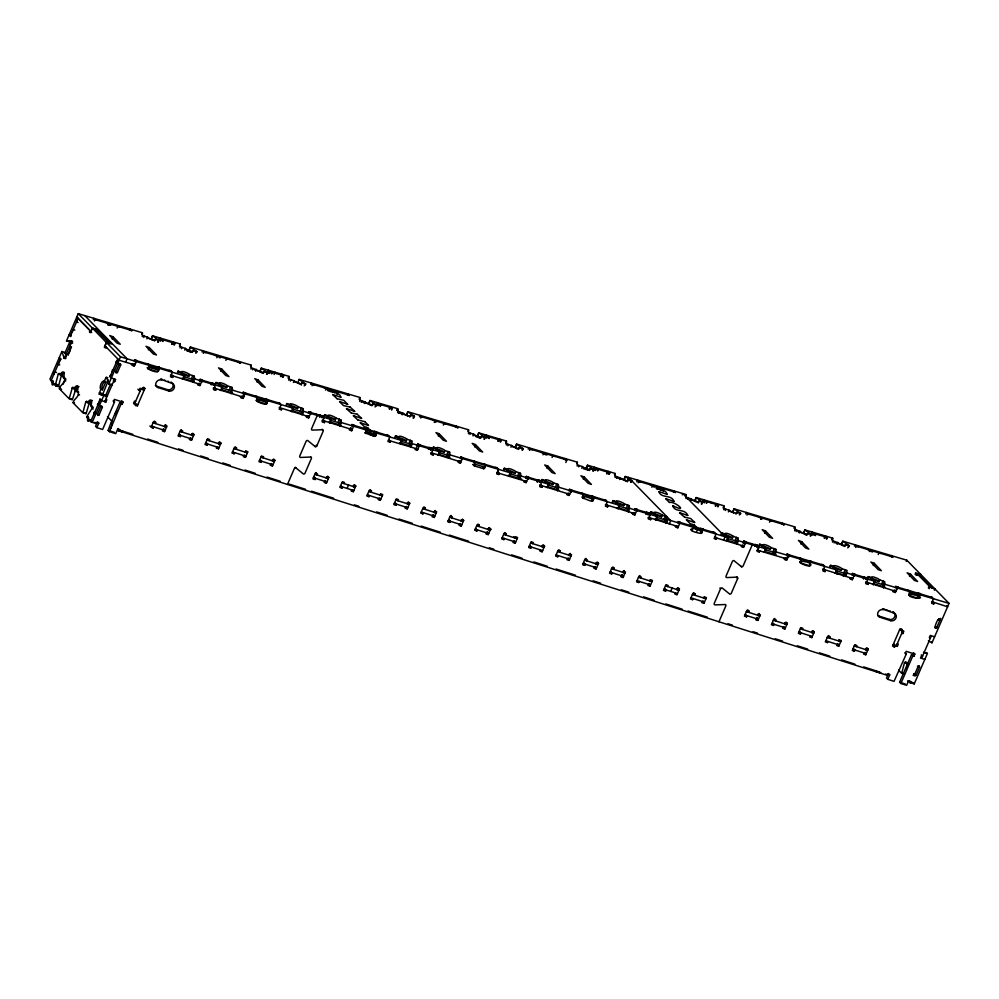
<?xml version="1.0" encoding="UTF-8"?>
<svg xmlns="http://www.w3.org/2000/svg" width="999" height="999" viewBox="0 0 999 999"><rect width="100%" height="100%" fill="white"/><g stroke="black" fill="none" stroke-linecap="round" stroke-linejoin="round"><path stroke-width="1.5" d="M918.331 665.858L919.467 666.158M113.237 400.699L114.51 401.985L102.61 429.483L96.841 427.647L98.801 423.126L96.641 422.44L96.154 423.576L92.195 422.315L89.935 420.042L89.311 420.454A2.51 1.099 -72.3 0 1 87.862 421.141A2.51 1.099 -72.3 0 1 87.725 418.831L86.751 416.758L88.374 417.27M57.73 384.827L58.629 385.739L53.771 384.14A2.51 1.099 -72.3 0 1 52.323 384.827A2.51 1.099 -72.3 0 1 52.173 382.517L49.95 379.145L61.938 351.436L65.285 352.635L66.421 356.381M87.725 418.831L88.936 419.218M413.623 418.156L414.41 416.246L410.489 415.384A4.396 0.924 22.5 0 1 408.166 415.759A4.396 0.924 22.5 0 1 402.884 413.111L398.201 411.476L397.777 408.828L397.065 410.527M810.876 535.889L811.488 534.403L807.567 533.541A4.396 0.924 22.5 0 1 805.231 533.916A4.396 0.924 22.5 0 1 799.949 531.268L795.279 529.632L794.842 526.985L794.317 528.259M97.452 414.435L97.927 415.459L99.063 414.947L102.385 407.255L101.91 406.231L100.774 406.743L97.465 414.398L99.101 414.872M60.377 373.738L58.304 373.951L55.507 384.365L58.754 385.389L61.488 375.087L62.4 374.388L61.601 374.126M78.971 386.738L77.348 386.226A4.396 1.911 -72.3 0 1 77.11 391.695L78.734 392.207L72.452 387.4L69.231 398.389L72.465 399.413L76.036 388.349L74.738 391.783M88.124 416.845L86.913 416.458L92.183 408.129L90.834 405.719A4.396 1.911 -72.3 0 0 91.071 400.249A4.396 1.911 -72.3 0 0 87.875 402.697L86.526 401.336L85.752 401.998L82.954 412.412L86.189 413.436L89.41 402.46M115.122 414.66L116.009 411.513L117.02 411.076M906.617 662.337L904.545 662.549L901.747 672.964L904.382 673.801M906.355 668.831L906.53 668.194M906.88 666.907L907.567 664.323M938.298 619.767C941.632 621.977 939.397 617.607 938.298 619.767C938.248 617.732 932.167 631.243 936.65 627.822L940.758 618.356M938.673 618.905L939.909 620.279M905.032 652.647L906.305 653.945L894.055 681.343L887.761 679.332L889.722 674.812L887.562 674.125L887.075 675.262L119.343 430.956L119.83 429.82L117.67 429.133L115.722 433.666L109.428 431.655L108.154 430.357L110.752 423.476L119.718 402.747L122.065 404.395L123.039 402.135L121.778 400.836L120.792 403.097M109.428 431.655L120.979 404.046L119.718 402.747M115.809 372.015L116.221 373.064L117.395 372.577L120.729 364.872L120.367 363.898L119.143 364.323L115.822 371.978L117.432 372.49L116.958 372.003M107.817 377.672L106.031 377.435L104.233 381.368A4.396 1.911 -72.3 0 0 101.036 383.816A4.396 1.911 -72.3 0 0 100.799 389.285L99.151 393.993L102.098 395.129M938.648 618.993L940.259 619.505M62.05 351.598L64.148 358.316L66.446 354.17A4.396 1.911 -72.3 0 0 69.63 351.723A4.396 1.911 -72.3 0 0 69.868 346.253L71.466 341.408L66.621 341.021M60.677 388.798L59.465 388.411C59.715 385.314 67.982 380.806 63.399 377.672A4.396 1.911 -72.3 0 0 63.624 372.202A4.396 1.911 -72.3 0 0 60.44 374.65L59.166 373.351M74.401 402.822L73.189 402.435C73.451 399.338 81.706 394.842 77.11 391.695M92.033 408.579L93.257 408.966M108.529 379.932L102.41 395.104M141.858 334.016L142.382 332.742L78.247 313.661L66.483 340.934L72.552 342.207M93.294 319.692L93.869 318.306L95.617 320.055L97.365 320.267M94.568 320.991L95.142 319.605L131.381 330.382M108.079 325.362L109.203 324.088L106.606 323.014M78.247 313.661L92.333 328.047L97.59 329.608L111.663 344.006L106.406 342.432L104.995 345.841L119.081 360.239L134.753 364.897L136.651 360.414L134.478 359.765L136.164 361.488L134.228 366.021L132.055 365.372L132.53 364.235M112.163 339.048L113.099 336.775L109.753 335.527L116.983 343.107L120.242 344.23L113.099 336.775M117.133 328.059L117.845 326.361L120.017 327.01M106.406 342.432L120.492 356.83L108.729 384.103M125.637 362.187L127.048 358.778L84.765 315.597M141.933 334.128L142.457 332.854L142.27 336.688M143.781 337.45L144.306 336.176L147.565 337.138A4.396 0.924 22.5 0 0 152.847 339.785A4.396 0.924 22.5 0 0 155.17 339.41L159.178 340.409L152.635 335.889L151.224 339.285L152.435 340.11M134.228 366.021L133.204 364.148M134.39 361.288L134.853 360.177L171.091 370.966M146.865 338.848L147.565 337.138M151.061 339.148L152.472 335.751L180.232 344.006L179.708 345.279M148.401 349.837L149.338 347.565L145.991 346.316L153.222 353.883L156.481 355.007L149.338 347.565M154.47 341.109L155.17 339.41M157.73 342.083L158.441 340.372M158.978 339.273L159.603 337.862M158.304 342.182L159.141 340.309M147.34 367.957L148.351 368.943C160.24 375.924 163.287 367.869 148.851 367.195C146.703 367.12 148.614 371.141 149.051 367.245L148.526 366.733M160.24 340.572L160.827 339.148L174.413 343.194L173.826 344.618M160.664 341.084L161.289 339.598L159.565 337.849M162.512 341.084L163.037 339.81L162.937 341.521M148.302 368.931L157.355 371.628L158.117 369.942L157.343 369.193M159.303 367.157L158.317 370.991L159.303 367.157L157.555 366.933M171.578 344.268L172.278 342.557L174.875 343.631L174.263 345.13M172.178 344.268L173.189 341.908L174.875 343.631M179.433 346.241L180.307 344.118L180.12 347.952M181.631 348.713L182.155 347.44L185.414 348.401A4.396 0.924 22.5 0 0 190.697 351.049A4.396 0.924 22.5 0 0 193.032 350.674L197.028 351.673L190.497 347.153L189.086 350.549L189.885 351.099M172.352 372.265L170.467 376.798L172.652 377.447L173.114 376.311L171.853 375.025L171.378 376.161L172.652 377.447M184.715 350.112L185.414 348.401M177.472 372.664L178.022 371.178L181.918 372.252A4.396 0.924 22.5 0 1 184.253 371.878A4.396 0.924 22.5 0 1 189.535 374.513L194.305 376.248L194.643 378.808L193.307 382.33L192.894 379.645L194.305 376.248M178.134 372.565L178.659 371.278M188.911 350.412L190.322 347.015L251.111 365.097L250.587 366.371M189.535 374.513L188.823 376.223L181.219 373.951L181.918 372.252M192.32 352.372L193.032 350.674M183.217 379.32L184.628 375.911L120.492 356.83M195.667 353.134L196.291 351.636M196.428 352.809L196.99 351.573M202.035 352.048L202.61 350.661L203.871 351.96L240.11 362.737M183.429 376.536L191.383 378.896L192.795 375.487M203.297 353.346L203.871 351.96M198.227 383.791L197.752 384.927L199.925 385.564L202.322 379.957L200.15 379.308L199.45 381.019M199.925 385.564L198.664 384.278L199.126 383.141L200.424 384.44L170.467 375.149M199.95 381.156L200.537 379.732L214.123 383.778L213.536 385.189M202.048 382.093L202.322 379.957M216.808 357.717L217.932 356.443L215.334 355.369M210.951 384.19L211.563 382.704L215.434 385.077L213.511 389.61L215.684 390.259L216.159 389.123L214.897 387.824M211.288 384.84L211.563 382.704M213.037 385.052L213.736 383.354M215.322 383.928L215.871 382.442L219.78 383.516A4.396 0.924 22.5 0 1 222.103 383.141A4.396 0.924 22.5 0 1 227.385 385.776L232.155 387.512L232.492 390.072L231.156 393.594M220.891 371.403L221.828 369.131L218.519 367.869L225.712 375.462L228.971 376.586L221.828 369.131M215.984 383.828L216.508 382.542M225.861 360.414L226.573 358.716L228.746 359.365M215.684 390.259L214.423 388.961L214.773 388.112M219.78 383.516L219.068 385.214L226.686 387.487L227.385 385.776M221.066 390.584L222.477 387.175L194.718 378.921M221.291 387.799L229.233 390.159L230.644 386.75M231.081 393.481L230.744 390.909L232.155 387.512M250.662 366.483L251.186 365.209L250.999 369.043M241.258 396.591L240.796 397.727L242.969 398.376L244.855 393.831L243.207 392.12L245.804 393.194M252.51 369.805L253.034 368.531L256.293 369.493A4.396 0.924 22.5 0 0 261.576 372.14A4.396 0.924 22.5 0 0 263.911 371.765L267.907 372.764L261.376 368.244L259.965 371.64L260.764 372.19M242.969 398.376L241.696 397.09L242.058 396.203M243.007 393.931L243.581 392.532L279.82 403.321M213.386 387.837L243.494 397.252L244.892 393.843L243.581 392.532M255.594 371.203L256.293 369.493M259.79 371.516L261.201 368.107L288.961 376.361L288.261 378.072M257.13 382.192L258.067 379.92L254.757 378.658L261.95 386.238L265.21 387.362L258.067 379.92M263.199 373.464L263.911 371.765M256.518 398.301L257.218 396.603L255.045 395.954M266.546 374.225L267.17 372.727M267.707 371.628L268.331 370.217L272.19 372.59L271.666 373.876M267.22 374.113L267.869 372.664M256.231 400.437L257.08 401.298C269.568 408.316 271.516 400.025 257.492 399.55C255.394 399.762 257.417 403.334 257.779 399.6L257.255 399.088M268.968 372.927L269.555 371.503L283.154 375.549L282.442 377.26M269.405 373.439L270.017 371.953M271.241 373.439L272.19 372.59M265.572 400.999L265.859 398.863L268.456 399.937L266.758 403.047M257.03 401.286L266.084 403.983L266.321 401.798M280.482 376.186L281.006 374.912L283.604 375.986L283.079 377.272M280.906 376.623L281.918 374.263L283.604 375.986M288.336 378.171L289.036 376.473L288.848 380.307M290.359 381.069L290.884 379.795L294.143 380.756A4.396 0.924 22.5 0 0 299.438 383.404A4.396 0.924 22.5 0 0 301.76 383.029L305.769 384.028L299.225 379.508M277.697 402.684L279.445 402.909L281.131 404.632L279.208 409.153L281.381 409.802L281.855 408.666M293.444 382.467L294.143 380.756M286.201 405.02L286.75 403.534L290.659 404.607A4.396 0.924 22.5 0 1 292.982 404.233A4.396 0.924 22.5 0 1 298.264 406.868L303.034 408.603L303.371 411.163L301.96 414.573L301.623 412L303.034 408.603M286.863 404.92L287.387 403.633M298.264 406.868L297.565 408.579L289.947 406.306L290.659 404.607M301.76 383.029L301.049 384.727A4.396 0.924 22.5 0 1 301.323 385.114M291.945 411.675L293.356 408.266L232.567 390.184M304.22 385.914L305.02 383.991M305.157 385.164L305.682 383.891M310.764 384.403L311.338 383.017M292.17 408.891L300.112 411.251L301.523 407.842M312.025 385.701L312.6 384.315L348.838 395.092M302.035 414.685L303.446 411.276L331.206 419.53L329.795 422.939M306.955 416.146L306.481 417.282L308.654 417.919L311.051 412.312L308.878 411.663L308.266 413.149M308.654 417.919L307.63 416.059M308.803 413.224L309.265 412.088L322.864 416.133L324.126 417.42M310.951 414.023L311.051 412.312M325.474 390.06L326.611 388.786L324.013 387.712M319.505 416.983L320.292 415.06L324.163 417.432L322.24 421.965L324.425 422.614L324.887 421.478L323.626 420.179L323.152 421.316L324.425 422.614M330.007 391.408L330.719 389.71C332.979 394.155 339.335 391.596 340.909 397.165M320.105 416.983L320.292 415.06M321.94 416.983L322.477 415.709M322.153 417.832L322.864 416.133M323.876 416.708L324.6 414.797L328.509 415.871A4.396 0.924 22.5 0 1 330.831 415.497A4.396 0.924 22.5 0 1 336.114 418.131L340.884 419.867L341.221 422.427L339.885 425.949M324.712 416.183L325.249 414.897M334.677 392.445L335.252 391.059L337.849 392.132L336.913 394.405M336.114 418.131L335.414 419.842L327.797 417.57L328.509 415.871M330.02 420.154L337.962 422.515L339.373 419.105M339.81 425.836L339.473 423.264L340.884 419.867M359.128 399.488L359.84 397.452L299.051 379.37L297.814 382.904L299.425 384.003M359.727 401.411L359.915 397.565M353.584 426.186L351.885 424.463L354.058 425.112L351.698 430.731L349.525 430.082L350 428.946M361.238 402.16L361.763 400.886L365.022 401.848A4.396 0.924 22.5 0 0 370.317 404.495A4.396 0.924 22.5 0 0 372.639 404.12L376.648 405.119L370.105 400.599L368.693 404.008M351.698 430.731L350.424 429.445L351.036 427.984M351.86 425.999L352.31 424.9L388.549 435.676L389.822 436.975L402.085 440.621L400.674 444.031M364.323 403.559L365.022 401.848M368.531 403.871L369.942 400.462L397.702 408.716L397.078 410.214M371.928 405.819L372.639 404.12M364.573 429.483L365.522 427.222L367.182 427.572L368.431 428.246L367.482 430.507M375.1 407.005L375.899 405.082M376.436 404.071L377.06 402.572M376.036 406.256L376.561 404.982M365.597 431.044L366.471 431.93L365.484 433.491L366.221 431.905L370.991 433.279L370.279 434.99M377.709 405.282L378.296 403.858L391.883 407.904L391.296 409.328M378.134 405.794L378.746 404.308L377.023 402.572M379.97 405.794L380.507 404.52L380.394 406.231M369.717 431.993L370.429 430.282L366.558 427.397M374.388 433.017L374.538 431.206L377.135 432.28L375.724 435.689M375.05 434.153L374.812 436.338L365.122 432.992M389.123 408.766L389.747 407.267L392.332 408.354L391.633 410.052M389.548 409.19L390.646 406.618M397.577 412.674L398.114 411.388M399.088 413.424L399.612 412.15M386.376 435.027L388.124 435.252L389.822 436.975L387.937 441.521L390.109 442.157L390.584 441.021M389.31 439.735L388.848 440.871L390.109 442.157M402.172 414.822L402.884 413.111M394.93 437.375L395.479 435.889L399.388 436.963A4.396 0.924 22.5 0 1 401.71 436.588A4.396 0.924 22.5 0 1 406.993 439.223L411.763 440.959L412.1 443.519L410.689 446.928L410.352 444.368L411.763 440.959M395.592 437.275L396.128 435.989M406.381 415.134L407.792 411.725L468.568 429.807L468.456 433.766M406.993 439.223L406.293 440.934L398.676 438.673L399.388 436.963M409.79 417.082L410.489 415.384M413.049 418.057L413.848 416.383M419.493 416.758L420.067 415.372L421.803 417.12L423.564 417.332M400.899 441.246L408.853 443.606L410.252 440.197M420.766 418.057L421.341 416.67L457.579 427.46M410.764 447.04L412.175 443.631L439.935 451.885L438.524 455.294M415.684 448.501L415.209 449.637L417.382 450.274L419.792 444.667L417.619 444.018L416.733 446.153M417.382 450.274L416.121 448.988L416.471 448.139M417.295 446.141L418.007 444.443L431.593 448.489L430.881 450.187M419.855 445.954L419.792 444.667M434.265 422.427L435.402 421.166L432.804 420.079M428.321 449.125L429.033 447.415L431.206 448.064L432.892 449.787L430.981 454.32L433.154 454.97L433.628 453.833M428.921 449.125L429.033 447.415M430.407 449.975L431.206 448.064M432.779 448.638L433.329 447.152L437.237 448.226A4.396 0.924 22.5 0 1 439.56 447.852A4.396 0.924 22.5 0 1 444.842 450.487L449.625 452.222L449.962 454.782L448.626 458.304M438.349 436.113L439.235 433.791L446.441 441.271L443.181 440.172L435.951 432.592L439.185 433.741M433.454 448.539L433.978 447.252M443.331 425.124L444.031 423.426L446.203 424.076M433.154 454.97L432.155 453.034M444.842 450.487L444.143 452.197L436.538 449.937L437.237 448.226M438.748 452.51L446.703 454.87L448.114 451.461M509.403 476.386L510.814 472.977L450.037 454.895L448.551 458.191L448.214 455.631L449.625 452.222M468.032 431.406L468.568 429.807M458.728 461.301L458.254 462.437L460.427 463.086L462.312 458.541L460.676 456.83L463.274 457.917M469.967 434.515L470.492 433.241L473.763 434.203A4.396 0.924 22.5 0 0 479.045 436.85A4.396 0.924 22.5 0 0 481.368 436.476L485.352 437.412L484.59 439.036M460.427 463.086L459.165 461.8L459.528 460.914M460.464 458.641L461.051 457.255L497.29 468.032M473.051 435.914L473.763 434.203M477.26 436.226L478.671 432.817L506.431 441.071L505.706 443.106M474.587 446.903L475.474 444.58L482.679 452.048L479.42 450.949L472.19 443.381L475.424 444.53M480.669 438.174L481.368 436.476M473.976 463.012L474.687 461.313L472.515 460.664M483.928 439.148L484.627 437.45M485.164 436.338L485.751 434.927L489.66 437.312L489.123 438.586M485.264 436.213L485.789 434.927M486.438 437.637L487.025 436.213L500.611 440.259L500.024 441.683M486.863 438.149L487.475 436.663M488.698 438.149L489.66 437.312M482.967 468.056C485.064 470.879 485.127 463.998 483.603 468.706L474.275 465.896L474.725 463.811M484.503 468.056L485.914 464.647L483.741 463.998M497.852 441.121L498.476 439.622L501.073 440.709L500.536 441.983M498.364 441.333L499.375 438.973L501.073 440.709M506.306 445.03L506.505 441.183M507.817 445.779L508.354 444.505L511.613 445.467A4.396 0.924 22.5 0 0 516.895 448.114A4.396 0.924 22.5 0 0 519.218 447.739L523.226 448.738L516.683 444.218L515.272 447.627L517.295 448.988M495.154 467.407L496.915 467.619L498.601 469.343L496.665 473.876L498.838 474.513L499.313 473.376L498.051 472.09L497.577 473.226L498.838 474.513M526.098 480.969L526.623 481.506L497.19 472.752L498.601 469.343M510.901 447.177L511.613 445.467M503.658 469.73L504.208 468.244L508.116 469.318A4.396 0.924 22.5 0 1 510.439 468.943A4.396 0.924 22.5 0 1 515.721 471.578L520.504 473.314L520.841 475.874L519.505 479.395M504.333 469.63L504.857 468.344M515.109 447.49L516.52 444.08L577.285 462.162L576.835 463.548M515.721 471.578L515.022 473.289L507.417 471.029L508.116 469.318M518.518 449.438L519.218 447.739M521.953 449.987L522.477 448.713M522.527 450.087L523.151 448.601M528.221 449.113L528.796 447.727L530.531 449.475L532.292 449.687M509.627 473.601L517.582 475.961L518.993 472.552M529.495 450.412L530.069 449.026L528.796 447.727M547.265 487.649L548.676 484.24L520.916 475.986L519.43 479.283L519.093 476.723L520.504 473.314M524.413 480.856L523.951 481.993L526.123 482.629L528.034 478.096L526.348 476.373L525.636 478.084M526.123 482.629L524.975 481.056M526.261 477.934L526.735 476.798L540.322 480.844L539.847 481.98M527.722 478.933L528.521 477.023L526.348 476.373M528.321 478.946L528.521 477.023M542.994 454.782L544.13 453.521L541.533 452.435M536.962 481.693L537.762 479.77L539.935 480.419L541.62 482.142L539.71 486.675L541.883 487.325L542.357 486.188L541.083 484.89M537.387 482.117L537.762 479.77M539.223 482.117L539.935 480.419M541.508 480.994L542.057 479.508L545.966 480.581A4.396 0.924 22.5 0 1 548.301 480.207A4.396 0.924 22.5 0 1 553.583 482.842L558.354 484.577L558.691 487.137L557.28 490.546L556.942 487.987L558.354 484.577M547.077 468.469L548.026 466.196L544.68 464.947L551.91 472.527L555.169 473.651L548.026 466.196M542.095 481.106L542.707 479.607M552.06 457.48L552.759 455.781L554.932 456.431M541.883 487.325L540.621 486.026L541.033 485.039M553.583 482.842L552.872 484.552L545.267 482.292L545.966 480.581M548.364 485.127L555.432 487.225L556.843 483.816M565.834 462.525L566.77 460.252L565.034 458.516M557.355 490.659L558.766 487.25L619.53 505.332L618.119 508.741M577.172 466.108L577.36 462.275M567.457 493.656L566.982 494.792L569.155 495.442L571.041 490.896L569.78 489.61L569.205 490.996M578.683 466.87L579.208 465.584L582.479 466.558A4.396 0.924 22.5 0 0 587.762 469.205A4.396 0.924 22.5 0 0 590.084 468.818L594.093 469.817L587.549 465.297L586.538 468.981M569.155 495.442L567.894 494.155L568.381 492.982M571.053 492.544L572.002 490.272L569.405 489.185L571.091 490.909M581.768 468.269L582.479 466.558M585.976 468.568L587.387 465.159L615.147 473.426L614.435 475.124M583.316 479.258L584.265 476.985L580.894 475.761L588.149 483.304L591.408 484.428L584.265 476.985M589.373 470.529L590.084 468.818M582.704 495.367L583.416 493.668L581.243 493.019M592.819 471.066L593.344 469.792M593.893 468.768L594.492 467.282L598.364 469.655L597.839 470.941M593.481 470.966L594.005 469.68M583.229 498.351C580.931 493.868 592.694 499.388 593.194 499.45C594.33 504.158 584.165 497.714 583.266 498.364L583.978 496.665L583.291 496.003M595.167 469.992L595.754 468.568L609.34 472.614L608.753 474.038M595.579 470.504L596.191 469.006M597.414 470.504L598.364 469.655M591.77 498.064L592.045 495.929L594.642 497.002L593.231 500.412M606.655 473.251L607.192 471.978L609.79 473.051L609.253 474.338M606.905 474.113L608.079 471.316L609.79 473.051M615.022 477.372L615.222 473.538M616.533 478.134L617.07 476.848L620.329 477.822A4.396 0.924 22.5 0 0 625.611 480.469A4.396 0.924 22.5 0 0 627.934 480.082L631.942 481.081L625.399 476.56L623.988 479.97L625.611 481.068M606.78 504.445L606.306 505.581L607.579 506.868L608.041 505.744M619.617 479.532L620.329 477.822M612.375 502.085L612.924 500.599L616.833 501.673A4.396 0.924 22.5 0 1 619.155 501.286A4.396 0.924 22.5 0 1 624.437 503.933L629.208 505.656L629.545 508.229L628.221 511.738M613.036 501.973L613.573 500.699M623.826 479.832L625.237 476.423L686.038 494.517L685.414 496.016M624.437 503.933L623.738 505.644L616.133 503.371L616.833 501.673M627.734 479.083L628.446 477.385L670.691 520.554L669.28 523.963M627.235 481.793L627.934 480.082M630.669 482.33L631.193 481.056M631.331 482.23L631.892 480.981M636.838 481.755L637.537 480.082L639.198 481.805L640.958 482.017M618.344 505.944L626.298 508.316L627.709 504.907M638.224 482.767L638.798 481.381L675.037 492.17M628.146 511.625L627.809 509.065L629.208 505.656M633.154 513.211L632.679 514.348L634.852 514.985L637.237 509.378L635.064 508.728L634.527 510.002M634.852 514.985L633.816 513.124M634.877 510.576L635.464 509.153L649.05 513.199L648.351 514.897M637.125 511.088L637.237 509.378M651.66 487.125L652.797 485.851L650.199 484.777M645.679 514.035L646.478 512.125L648.651 512.774L650.337 514.497L648.438 519.03L650.611 519.68L651.086 518.543M656.193 488.474L656.905 486.763C659.153 491.233 665.521 488.623 667.095 494.23M646.278 514.048L646.478 512.125M647.851 514.685L648.651 512.774M650.049 513.773L650.774 511.863L654.682 512.937A4.396 0.924 22.5 0 1 657.005 512.549A4.396 0.924 22.5 0 1 662.3 515.197L667.07 516.92L667.407 519.492L665.996 522.889L665.659 520.329L667.07 516.92M650.898 513.236L651.423 511.963M650.611 519.68L649.525 517.957M663.086 491.471L663.598 488.761M662.3 515.197L661.588 516.908L653.983 514.635L654.682 512.937M655.981 520.004L657.217 516.458L650.761 512.075M656.193 517.207L664.148 519.58L665.559 516.171M666.071 523.001L667.482 519.592L728.283 537.687L726.872 541.096M682.292 494.842L682.829 493.568L725.074 536.738L723.638 540.134M685.589 495.904L686.113 494.63L685.926 498.476M676.186 526.011L675.724 527.147L677.896 527.797L680.244 522.165L678.071 521.528L679.782 523.251M687.424 499.225L687.961 497.952L691.221 498.913A4.396 0.924 22.5 0 0 696.503 501.56A4.396 0.924 22.5 0 0 698.825 501.186L702.834 502.185L696.291 497.664L694.879 501.073L696.091 501.885M677.896 527.797L676.872 525.924M678.046 523.064L678.508 521.965L714.747 532.742M690.521 500.624L691.221 498.913M694.717 500.936L696.128 497.527L723.888 505.781L723.076 508.029M698.825 501.186L698.126 502.884A4.396 0.924 22.5 0 1 698.239 503.021M701.298 504.07L702.097 502.16M702.634 501.048L703.246 499.637L707.117 502.022L706.593 503.296M701.96 503.958L702.759 502.047M703.895 502.347L704.482 500.924L718.081 504.97L717.494 506.393M704.32 502.859L704.944 501.373M706.168 502.859L707.117 502.022M695.903 529.045L696.603 527.347L694.58 525.274M696.465 532.055L697.165 530.344M700.611 529.97L700.711 528.259L703.308 529.345L701.485 532.317M702.884 528.908L700.998 533.404C700.536 533.566 687.674 531.031 692.657 529.008C692.744 526.735 707.304 533.466 700.536 532.917M715.234 506.043L715.933 504.333L718.531 505.419L717.919 506.905M715.833 506.043L716.845 503.683L718.531 505.419M723.776 509.74L723.963 505.894M725.286 510.489L725.811 509.215L729.07 510.177A4.396 0.924 22.5 0 0 734.352 512.824A4.396 0.924 22.5 0 0 736.688 512.45L740.684 513.449L734.153 508.928L732.742 512.337L733.541 512.874M716.308 539.223L716.77 538.099L715.509 536.8L715.034 537.937L716.308 539.223L714.135 538.586L716.008 534.04L714.31 532.305L712.549 532.092M728.371 511.888L729.07 510.177M721.128 534.44L721.678 532.954L725.574 534.028A4.396 0.924 22.5 0 1 727.909 533.653A4.396 0.924 22.5 0 1 733.191 536.301L737.961 538.024L738.298 540.584L736.962 544.105M721.79 534.34L722.314 533.054M732.567 512.2L733.978 508.791L794.767 526.873L794.242 528.159M733.191 536.301L732.479 537.999L724.874 535.739L725.574 534.028M735.976 514.148L736.688 512.45M739.322 514.91L739.947 513.424M740.084 514.585L740.609 513.311M745.691 513.823L746.265 512.437L748.001 514.185L749.75 514.398M727.085 538.311L735.039 540.671L736.45 537.262M746.952 515.122L747.527 513.736L783.765 524.525M736.887 543.993L736.55 541.433L737.961 538.024M741.882 545.566L741.408 546.703L743.581 547.352L745.978 541.733L743.805 541.083L743.019 543.006M743.581 547.352L742.319 546.053L742.781 544.917L744.08 546.216L714.585 537.437M743.606 542.932L744.193 541.508L757.791 545.554L757.205 546.977M745.791 543.656L745.978 541.733M760.589 519.18L761.588 518.231L758.99 517.145M754.607 545.978L755.219 544.48L759.09 546.853L757.679 550.262L787.137 559.028L788.548 555.631L786.862 553.896L789.46 554.982L788.523 557.255M755.207 545.978L755.219 544.48M756.605 547.052L757.392 545.129M758.978 545.704L759.527 544.218L763.436 545.292A4.396 0.924 22.5 0 1 765.758 544.917A4.396 0.924 22.5 0 1 771.041 547.564L775.811 549.288L776.148 551.848L774.812 555.369M759.053 546.84L757.167 551.386L759.352 552.035L759.814 550.899M764.547 533.179L765.484 530.906L762.187 529.645L769.33 537.2L772.639 538.349L765.484 530.906M759.64 545.604L760.164 544.318M769.517 522.19L770.229 520.491L772.402 521.141M759.352 552.035L758.403 549.962M771.041 547.564L770.341 549.263L762.724 547.002L763.436 545.292M764.722 552.36L766.133 548.951L738.373 540.696M764.947 549.575L772.889 551.935L774.3 548.526M774.737 555.257L774.4 552.697L775.811 549.288M794.655 530.831L795.179 529.545M784.927 558.366L784.452 559.502L786.625 560.152L788.511 555.606M796.166 531.58L796.69 530.307M786.625 560.152L785.351 558.866L785.714 557.991M786.663 555.706L787.237 554.32L823.476 565.097M799.25 532.979L799.949 531.268M803.446 533.291L804.857 529.882L832.617 538.136L832.092 539.423M800.786 543.968L801.722 541.695L798.426 540.422L805.569 547.976L808.865 549.138L801.722 541.695M806.855 535.239L807.567 533.541M800.299 559.765L800.873 558.379L798.701 557.729M810.201 536.001L810.826 534.515M811.363 533.404L811.987 531.992L815.846 534.378L815.321 535.651M799.675 562L800.736 563.074C812.724 570.104 815.546 561.863 801.235 561.326C799.1 561.251 800.973 565.284 801.435 561.376L800.911 560.876M812.637 534.702L813.223 533.279L826.81 537.325L826.223 538.748M813.061 535.214L813.673 533.728M814.897 535.214L815.846 534.378M809.577 561.925L809.515 560.639L812.112 561.713M800.736 563.074L809.789 565.771L809.977 563.573M824.138 537.974L824.662 536.688L827.259 537.774L826.735 539.048M824.562 538.399L825.536 536.038L827.259 537.774M831.992 539.947L832.691 538.249L832.504 542.095M834.015 542.844L834.54 541.57L837.799 542.532A4.396 0.924 22.5 0 0 843.081 545.179A4.396 0.924 22.5 0 0 845.416 544.805L849.425 545.804L842.881 541.283L841.47 544.692L843.481 546.053M825.037 571.59L825.511 570.454L824.237 569.155L823.775 570.292L825.037 571.59L822.864 570.941L824.749 566.396L823.101 564.685L821.353 564.472M837.1 544.243L837.799 542.532M829.857 566.795L830.406 565.309L834.315 566.383A4.396 0.924 22.5 0 1 836.638 566.008A4.396 0.924 22.5 0 1 841.92 568.656L846.69 570.379L847.027 572.939L845.691 576.46M830.519 566.695L831.043 565.409M841.295 544.555L842.706 541.146L906.805 560.214L949.05 603.384L931.98 642.869L928.396 640.834M833.653 567.981L834.315 566.383M844.704 546.503L845.416 544.805M835.601 573.451L837.012 570.042L776.223 551.96M847.789 547.902L848.675 545.779M848.813 546.94L849.375 545.704M833.328 567.607A4.396 0.924 22.5 0 0 833.491 567.956L841.22 570.354L841.92 568.656M854.42 546.178L854.994 544.792L856.268 546.091L892.507 556.88M835.826 570.666L843.768 573.026L845.179 569.617M855.693 547.477L856.268 546.091M845.616 576.348L845.279 573.788L846.69 570.379M850.611 577.922L850.137 579.058L852.309 579.707L854.707 574.088L852.534 573.438L851.922 574.937M852.309 579.707L851.285 577.834M852.459 574.999L852.934 573.863L866.52 577.909L866.046 579.045M854.52 576.011L854.707 574.088M869.33 551.535L870.316 550.586L867.719 549.5M863.248 578.546L863.948 576.835L867.819 579.208M863.673 578.97L863.948 576.835M865.509 578.97L866.121 577.484M867.619 578.284L868.256 576.573L872.164 577.647A4.396 0.924 22.5 0 1 874.487 577.272A4.396 0.924 22.5 0 1 879.769 579.919L884.54 581.643L884.877 584.203L883.541 587.724M873.276 565.534L874.212 563.261L870.878 562.025L878.133 569.617L881.368 570.704L874.212 563.261M867.781 579.208L865.908 583.741L868.081 584.39L868.543 583.254L867.282 581.967L866.807 583.091L868.081 584.39M868.368 577.959L868.905 576.673M878.246 554.545L878.958 552.847L881.13 553.496M879.769 579.919L879.07 581.618L871.453 579.358L872.164 577.647M873.451 584.715L874.862 581.306L847.102 573.051M873.675 581.93L881.618 584.29L883.029 580.881M883.466 587.612L883.128 585.052L884.54 581.643M893.655 590.721L893.181 591.87L895.354 592.507L897.239 587.961L895.591 586.251L898.188 587.337M895.354 592.507L894.093 591.221L894.392 589.872M895.516 587.774L895.978 586.675L932.204 597.452M906.28 561.488L906.805 560.214M865.671 581.868L895.878 591.383L897.764 586.9M909.515 576.323L910.451 574.05L907.104 572.802L914.372 580.394L917.606 581.493L910.451 574.05M915.109 574.325L915.633 573.039L920.891 574.6L920.354 575.886M909.127 591.895L909.602 590.734L907.429 590.084M915.946 575.187L916.483 573.901L915.633 573.039M917.032 575.511L917.569 574.225L916.483 573.901M918.093 594.805L918.243 592.994L920.416 593.643L918.518 598.126C903.945 597.964 907.666 588.886 919.33 596.465C920.791 601.173 910.189 594.942 909.465 595.429L910.164 593.731L909.327 592.907M920.591 597.827L919.43 597.477L920.416 593.643M928.346 587.849L928.87 586.563L929.957 586.888L929.182 588.711M934.44 590.272L934.964 588.998L931.792 587.862L917.706 573.476L920.953 574.5M933.478 598.751L931.592 603.296L933.765 603.945L934.24 602.809M932.966 601.51L932.504 602.647L933.765 603.945M274.113 374.488L275.087 372.227L276.361 373.526M60.589 358.778L51.211 380.444L53.372 381.131M70.367 336.176L78.084 318.356M64.748 353.471L70.155 340.959M65.41 356.156L72.028 340.859M68.431 354.92A4.396 1.911 -72.3 0 1 68.069 354.682L71.491 346.778L69.868 346.253M63.099 384.228L65.559 378.546M89.298 329.795L76.836 317.07L90.921 331.456L92.333 328.047L106.406 342.557L109.64 343.581L95.554 329.195L92.32 328.172L90.36 332.692L89.523 331.818L90.01 330.694M105.782 346.803L105.295 347.939L104.445 347.078L106.406 342.557M100.799 389.285L102.422 389.797L105.844 381.88L104.233 381.368M90.921 421.016L100.3 399.363M110.077 376.76L117.795 358.941M92.195 422.315L104.183 394.605M105.12 396.74L110.539 384.215M104.808 401.685L114.585 379.083M99.326 401.623L99.875 398.926L101.573 400.661L105.882 402.035L106.856 399.775L105.782 399.425M113.611 381.343L114.685 381.68L115.659 379.42L111.351 378.059L109.653 376.323L111.064 374.5M119.343 430.956L118.082 429.657L118.569 428.534M133.953 403.858L134.44 402.722L135.702 404.021L135.614 405.669M134.628 403.671L141.146 388.611M142.22 388.948L142.72 387.824L144.867 388.511L137.375 405.831L135.215 405.144M142.457 389.872L143.606 387.212L144.867 388.511M153.721 426.898L153.234 428.022L151.973 426.735L152.46 425.599M155.682 422.377L155.195 423.501L153.921 422.215L154.42 421.079L155.682 422.377L153.521 421.69L151.086 427.335L153.234 428.022M162.899 429.82L162.412 430.944L164.56 431.63L167.008 425.986L164.847 425.299L164.36 426.423M163.786 429.208L163.299 430.332L164.56 431.63M164.76 426.948L165.747 424.687M181.381 429.657L180.894 430.794L182.168 432.092L182.655 430.956L180.494 430.269L178.047 435.926L180.207 436.613L180.694 435.477L179.433 434.178L178.946 435.314L180.207 436.613M189.86 438.399L189.373 439.523L191.533 440.209L193.981 434.565L192.707 433.266L191.733 435.527M191.333 435.002L191.82 433.878L193.981 434.565M190.759 437.787L190.272 438.923L191.533 440.209M207.18 445.192L207.667 444.056L206.393 442.769L205.906 443.893L207.18 445.192L205.02 444.505L207.467 438.848L209.628 439.535L209.128 440.671L207.867 439.373M216.833 446.978L216.346 448.114L218.506 448.801L220.954 443.144L219.68 441.845L218.706 444.105M218.306 443.593L218.793 442.457L220.954 443.144M236.588 448.126L235.327 446.828L234.84 447.952L236.101 449.25L236.588 448.126L234.428 447.44L231.993 453.084L234.141 453.771L234.64 452.647M243.806 455.556L243.319 456.693L245.479 457.38L247.914 451.723L245.766 451.036L245.267 452.172M244.693 454.957L244.206 456.081L245.479 457.38M261.114 462.35L261.601 461.226L260.339 459.927L259.852 461.063L261.114 462.35L258.953 461.663L261.401 456.019L263.561 456.705L263.074 457.829L261.8 456.543M270.779 464.148L270.279 465.272L272.44 465.959L274.887 460.314L273.626 459.016L272.64 461.276M272.24 460.751L272.727 459.627L274.887 460.314M271.666 463.536L271.179 464.66L272.44 465.959M287.45 484.453L294.305 468.606A1.261 1.099 -44.4 0 1 295.779 467.794L303.434 473.988A1.261 1.099 -44.4 0 0 305.007 473.201L311.363 458.504A1.261 1.099 -44.4 0 0 310.776 457.03L310.689 456.955M310.776 457.03L300.362 457.467A1.261 1.099 -44.4 0 1 299.762 455.994L306.131 441.296A1.261 1.099 -44.4 0 1 307.692 440.509L315.259 446.678A1.261 1.099 -44.4 0 0 316.82 445.891L323.177 431.193A1.261 1.099 -44.4 0 0 322.59 429.72L322.115 429.233M322.59 429.72L312.088 430.119A1.261 1.099 -44.4 0 1 311.588 428.683L317.332 415.397L316.059 414.11M316.233 472.577L315.746 473.701L317.008 475L317.495 473.863L315.347 473.176L312.899 478.833L315.06 479.52L315.547 478.384L314.273 477.097L313.786 478.221L315.06 479.52M324.712 481.306L324.225 482.442L326.386 483.129L328.833 477.472L327.56 476.173L326.586 478.434M326.186 477.922L326.673 476.785L328.833 477.472M325.599 480.694L325.112 481.83L326.386 483.129M341.246 485.676L340.759 486.8L342.02 488.099L342.507 486.975M347.103 488.424L348.564 485.039M351.685 489.885L351.198 491.021L353.346 491.708L355.794 486.051L354.533 484.765L353.546 487.025M353.147 486.501L353.634 485.364L355.794 486.051M371.441 491.033L370.167 489.735L369.68 490.871L370.954 492.157L371.441 491.033L369.28 490.347L366.833 495.991L368.993 496.678L369.48 495.554M378.658 498.476L378.159 499.6L380.319 500.287L382.767 494.642L380.607 493.956L380.119 495.079M379.545 497.864L379.058 498.988L380.319 500.287M395.966 505.269L396.453 504.133L395.179 502.834L394.692 503.971L395.966 505.269L393.806 504.582L396.253 498.926L398.414 499.612L397.914 500.749L396.653 499.45M405.619 507.055L405.132 508.179L407.292 508.866L409.74 503.221L408.466 501.923L407.492 504.183M407.093 503.658L407.58 502.534L409.74 503.221M406.518 506.443L406.019 507.579L407.292 508.866M425.374 508.191L424.113 506.905L423.626 508.029L424.887 509.328L425.374 508.191L423.226 507.504L420.779 513.161L422.927 513.848L423.426 512.712M432.592 515.634L432.105 516.77L434.265 517.457L436.7 511.8L434.553 511.113L434.053 512.25M433.479 515.022L432.992 516.158L434.265 517.457M434.465 512.762L435.439 510.501M451.086 515.484L450.586 516.608L451.86 517.907L452.347 516.783L450.187 516.096L447.739 521.74L449.9 522.427L450.387 521.303L449.125 520.004L448.638 521.128L449.9 522.427M459.565 524.213L459.078 525.349L461.226 526.036L463.673 520.379L462.412 519.093L461.426 521.353M461.026 520.829L461.513 519.692L463.673 520.379M460.452 523.613L459.965 524.737L461.226 526.036M476.098 528.583L475.599 529.72L476.873 531.006L477.36 529.882M479.32 525.362L478.833 526.485L477.559 525.199L478.046 524.063L479.32 525.362L477.16 524.675L474.712 530.319L476.873 531.006M486.525 532.804L486.038 533.928L488.199 534.615L490.646 528.971L488.486 528.284L487.999 529.408M487.425 532.192L486.938 533.316L488.199 534.615M488.399 529.932L489.373 527.672L491.046 529.482M506.281 533.941L505.019 532.642L504.532 533.778L505.794 535.077L506.281 533.941L504.133 533.254L501.685 538.911L503.846 539.597L504.333 538.461M513.498 541.383L513.011 542.507L515.172 543.194L517.619 537.549L515.459 536.863L514.972 537.986L513.698 536.7M514.385 540.771L513.898 541.908L515.172 543.194M530.806 548.176L531.306 547.04L530.032 545.754L529.545 546.878L530.806 548.176L528.658 547.489L531.093 541.833L533.254 542.519L532.767 543.656L531.505 542.357M540.471 549.962L539.984 551.098L542.132 551.785L544.58 546.128L543.319 544.83L542.332 547.09M541.933 546.578L542.432 545.442L544.58 546.128M560.227 551.111L558.953 549.812L558.466 550.936L559.74 552.235L560.227 551.111L558.066 550.424L555.619 556.068L557.779 556.755L558.266 555.631M567.444 558.541L566.945 559.677L569.105 560.364L571.553 554.707L569.393 554.02L568.906 555.157M568.331 557.942L567.844 559.065L569.105 560.364M569.305 555.681L570.292 553.421M585.926 558.391L585.439 559.527L586.7 560.814L587.2 559.69L585.039 559.003L582.592 564.647L584.752 565.334L585.239 564.21L583.978 562.912L583.478 564.048L584.752 565.334M594.405 567.132L593.918 568.256L596.078 568.943L598.526 563.299L597.252 562L596.278 564.26M595.879 563.736L596.366 562.612L598.526 563.299M595.304 566.52L594.805 567.644L596.078 568.943M610.938 571.49L610.451 572.627L611.725 573.926L612.212 572.789M614.16 568.269L613.673 569.405L612.412 568.106L612.899 566.97L614.16 568.269L612.012 567.582L609.565 573.239L611.725 573.926M621.378 575.711L620.891 576.835L623.051 577.522L625.486 571.878L623.339 571.191L622.852 572.315M622.265 575.099L621.778 576.236L623.051 577.522M623.251 572.839L624.225 570.579M639.872 575.561L639.372 576.685L640.646 577.984L641.133 576.848L638.973 576.161L636.525 581.818L638.686 582.504L639.173 581.368M648.351 584.29L647.864 585.426L650.012 586.113L652.459 580.456L650.299 579.77L649.812 580.906M649.238 583.678L648.751 584.815L650.012 586.113M665.659 591.083L666.146 589.959L664.884 588.661L664.397 589.785L665.659 591.083L663.498 590.397L665.946 584.752L668.106 585.439L667.619 586.563L666.345 585.264M670.729 591.408L672.202 588.024M675.312 592.869L674.824 594.005L676.985 594.692L679.432 589.035L678.159 587.749L677.185 590.009M676.785 589.485L677.272 588.349L679.432 589.035M695.079 594.018L693.806 592.719L693.318 593.856L694.58 595.142L695.079 594.018L692.919 593.331L690.471 598.975L692.632 599.662L693.119 598.538M702.285 601.46L701.798 602.584L703.958 603.271L706.405 597.627L704.245 596.94L703.758 598.064M703.171 600.849L702.684 601.972L703.958 603.271M718.968 621.765L725.823 605.918A1.261 1.099 -44.4 0 0 725.411 604.532L714.809 604.882A1.261 1.099 -44.4 0 1 714.223 603.408L720.579 588.723A1.261 1.099 -44.4 0 1 722.152 587.936L729.707 594.093A1.261 1.099 -44.4 0 0 731.28 593.306L737.637 578.608A1.261 1.099 -44.4 0 0 737.05 577.135L736.575 576.66M737.05 577.135L726.635 577.572A1.261 1.099 -44.4 0 1 726.048 576.098L732.404 561.413A1.261 1.099 -44.4 0 1 733.965 560.626L741.533 566.783A1.261 1.099 -44.4 0 0 743.094 565.996L752.259 544.83L750.986 543.531M745.791 614.41L745.304 615.534L746.565 616.833L747.052 615.696M749.013 611.176L748.526 612.312L747.252 611.013L747.739 609.889L749.013 611.176L746.852 610.489L744.405 616.146L746.565 616.833M756.231 618.618L755.731 619.755L757.891 620.441L760.339 614.785L758.179 614.098L757.692 615.234M757.117 618.006L756.63 619.143L757.891 620.441M758.091 615.746L759.078 613.486M774.712 618.468L774.225 619.592L775.499 620.891L775.986 619.767L773.825 619.08L771.378 624.725L773.538 625.411L774.025 624.288L772.764 622.989L772.264 624.113L773.538 625.411M783.191 627.197L782.704 628.334L784.864 629.02L787.312 623.364L786.038 622.077L785.064 624.338M784.665 623.813L785.152 622.677L787.312 623.364M784.09 626.598L783.591 627.722L784.864 629.02M800.511 633.99L800.998 632.866L799.724 631.568L799.237 632.704L800.511 633.99L798.351 633.304L800.798 627.659L802.946 628.346L802.459 629.47L801.198 628.184M810.164 635.789L809.677 636.912L811.837 637.599L814.272 631.955L813.011 630.656L812.037 632.916M811.638 632.392L812.125 631.268L814.272 631.955M829.919 636.925L828.658 635.626L828.159 636.763L829.432 638.061L829.919 636.925L827.759 636.238L825.324 641.895L827.472 642.582L827.959 641.445M837.137 644.367L836.65 645.491L838.798 646.178L841.245 640.534L839.085 639.847L838.598 640.971M838.024 643.756L837.537 644.892L838.798 646.178M854.445 651.161L854.932 650.024L853.67 648.738L853.183 649.862L854.445 651.161L852.284 650.474L854.732 644.817L856.892 645.504L856.405 646.64L855.132 645.342M864.11 652.946L863.611 654.083L865.771 654.77L868.218 649.113L866.945 647.814L865.971 650.074M865.571 649.562L866.058 648.426L868.218 649.113M864.997 652.335L864.51 653.471L865.771 654.77M893.905 644.392L893.406 645.529L894.679 646.815L895.166 645.691M894.555 644.305L894.005 647.002M896.24 646.028L902.771 630.968L901.073 629.233M893.006 645.004L897.327 646.378L898.301 644.118L897.227 643.768M901.785 633.229L902.871 633.566L903.845 631.306L899.525 629.932M923.463 652.21L927.447 653.358L914.222 683.903L910.264 682.642L910.763 681.505L908.603 680.819L906.642 685.339L900.873 683.503L899.612 682.217L911.513 654.707L913.86 656.355L914.834 654.095L913.561 652.797L912.587 655.057M900.873 683.503L912.774 656.006L911.513 654.707M921.59 658.378L931.368 635.776M64.935 357.654L66.196 357.942M700.836 531.655L701.723 531.705M55.27 385.139A2.51 1.099 -72.3 0 0 57.005 385.164L57.455 384.765M907.604 681.593A2.51 1.099 -72.3 0 0 908.103 681.006L908.253 680.806M914.872 673.85L913.61 674.088M911.488 681.842L911.338 682.042A2.51 1.099 -72.3 0 1 909.59 681.817M666.995 494.368L658.94 491.533M672.714 505.644C689.859 514.035 674.387 500.561 669.492 502.522M332.692 394.48L340.846 397.302M339.697 401.523L347.652 404.358M346.591 408.579L354.645 411.401M353.459 415.634L361.551 418.456M360.302 422.689L368.381 425.512M665.784 498.601L673.863 501.423M679.645 512.687L687.724 515.521M686.475 519.755L694.63 522.564M347.677 404.358L343.806 400.299L337.075 398.738M99.276 394.23L107.43 395.629M105.494 395.442L107.28 395.554M925.511 653.171L927.297 653.284M351.423 413.037L357.167 414.198M687.787 515.384C684.615 507.979 675.461 513.061 672.627 505.806M684.79 517.232L690.684 518.518L694.692 522.427M692.819 524.475L694.442 525.162L690.097 523.613L686.413 519.892M334.503 392.57L332.717 391.745M660.689 489.635L658.928 488.848M364.872 421.678L357.854 419.93M684.565 517.17L679.52 512.837M374.113 434.215C377.197 433.416 375.761 438.136 374.101 435.614M373.401 435.914L372.552 435.664M372.415 433.703L373.826 434.128M530.069 449.026L566.308 459.815M161.289 339.598L163.461 340.234M378.746 404.308L380.919 404.957M566.77 460.252L564.173 459.178M664.023 489.198L661.425 488.111L660.726 489.822L659.889 489.572M108.104 324.45L110.689 325.224M544.318 454.258L546.903 455.032M652.659 486.501L654.932 487.175M760.888 518.706L762.025 519.043M870.753 551.398L872.689 551.972M108.454 324.563L110.439 325.15M219.168 357.505L220.304 357.842M327.048 389.61L328.746 390.109M434.94 421.715L436.063 422.053M656.78 488.648L657.916 488.986L656.755 488.636M328.034 390.821L328.883 391.071M330.294 391.496L332.28 392.083M659.877 489.572L661.013 489.972M148.589 338.424L153.022 339.735M185.727 349.475L190.16 350.786M254.37 369.892L261.75 372.09M294.455 381.83L298.888 383.141M361.626 401.81L370.492 404.445M398.763 412.862L407.617 415.497M473.314 435.052L479.22 436.8M511.925 446.541L516.358 447.852M583.516 467.844L587.949 469.155M616.221 477.572L625.224 480.257M690.771 499.762L696.678 501.51M729.382 511.251L733.815 512.562M798.026 531.668L805.419 533.866M835.164 542.719L842.544 544.917M187 350.761L191.421 352.085M476.061 436.775L480.482 438.099M583.316 468.693L587.737 470.017M187.25 350.861L191.059 351.998M934.964 588.998L928.87 586.563M569.78 489.61L606.018 500.387M341.296 422.54L389.822 436.975M629.632 508.329L657.392 516.595M884.952 584.315L949.05 603.384M484.328 467.02L475.249 464.31L474.537 466.009L473.064 464.498M910.164 593.731L919.18 596.415M149.001 367.22L158.129 369.955M257.73 399.575L266.795 402.285M366.471 431.93L375.524 434.64M918.605 596.927L919.43 597.477M690.684 529.408L692.107 529.832M799.699 561.85L800.836 562.187M908.715 594.293L909.565 594.542M182.193 378.097L194.006 381.618M220.804 389.585L232.617 393.107M256.331 400.162L257.18 400.412M290.921 410.452L302.734 413.973M329.533 421.94L341.346 425.462M365.06 432.517L365.909 432.767M399.65 442.807L411.463 446.328M438.261 454.295L450.074 457.817M474.925 465.209L473.014 464.597M508.379 475.162L521.678 479.12M546.99 486.65L558.803 490.172M583.94 497.639L581.955 497.052L583.266 498.364M618.593 507.954L628.933 511.038M655.731 519.005L667.544 522.527M727.322 540.309L737.662 543.394M764.46 551.361L776.273 554.882M836.051 572.664L846.39 575.749M873.188 583.716L885.002 587.237M147.315 367.719L148.439 368.057M388.411 440.384L417.894 449.15L416.833 448.076M678.346 526.66L648.401 517.37M674.862 525.973L676.623 526.51M783.728 558.379L785.351 558.866M892.594 590.771L894.093 591.221M197.303 383.866L198.664 384.278M213.336 388.636L214.423 388.961M306.169 416.271L307.392 416.633M322.202 421.041L323.152 421.316M349.213 429.071L350.424 429.445M415.035 448.663L416.121 448.988M431.068 453.434L431.88 453.671M458.079 461.476L459.165 461.8M524.038 481.093L524.85 481.343M539.935 485.826L540.621 486.026M566.945 493.868L567.894 494.155M631.818 513.174L633.578 513.698M647.989 517.981L649.35 518.381M740.821 545.604L742.319 546.053M756.718 550.337L758.079 550.736M849.687 577.996L851.048 578.409M865.584 582.729L866.807 583.091M131.331 364.248L132.967 364.722M240.21 396.64L241.696 397.09M607.579 506.868L605.394 506.231L607.28 501.685L605.644 499.975L603.883 499.762M834.54 541.57L833.129 540.896M725.811 509.215L724.3 508.454M687.861 497.914L686.488 497.227M616.97 476.823L615.559 476.098M579.208 465.584L577.747 464.872M508.354 444.505L506.88 443.781M470.392 433.204L469.08 432.567M361.763 400.886L360.252 400.124M290.884 379.795L289.373 379.033M253.034 368.531L251.523 367.769M182.155 347.44L180.644 346.678M144.306 336.176L142.894 335.502M881.618 584.29L883.128 585.052M843.768 573.026L845.279 573.788M772.889 551.935L774.4 552.697M735.039 540.671L736.55 541.433M664.148 519.58L665.659 520.329M626.298 508.316L627.809 509.065M555.432 487.225L556.942 487.987M517.582 475.961L519.093 476.723M446.703 454.87L448.214 455.631M408.853 443.606L410.352 444.368M337.962 422.515L339.473 423.264M300.112 411.251L301.623 412M229.233 390.159L230.744 390.909M191.383 378.896L192.894 379.645M78.109 322.565L76.486 322.053L77.46 319.792M89.523 331.818L91.671 332.505M74.838 330.107L73.227 329.583L72.253 331.843M842.869 575.749L843.543 575.961M104.445 347.078L106.606 347.764M71.404 341.308L72.615 341.695M71.341 342.869L72.552 343.256M117.807 363.149L115.772 362.2L117.17 360.377M161.214 379.096L162.425 379.483M164.335 380.095L164.997 380.307M167.807 381.206L168.556 381.431M883.491 608.94L884.977 609.415M886.413 609.865L887.786 610.302M889.747 610.926L890.371 611.126M160.452 379.133L172.115 383.466A4.196 3.671 -44.4 0 1 174.076 388.374A4.196 3.671 -44.4 0 1 168.856 390.996L158.067 387.562L156.793 386.263A4.196 3.671 -44.4 0 1 155.332 385.314M882.417 608.928L893.993 613.174A4.196 3.671 -44.4 0 1 895.966 618.081A4.196 3.671 -44.4 0 1 890.733 620.704L879.944 617.27L878.683 615.983A4.196 3.671 -44.4 0 1 877.759 615.521M935.039 627.297L936.65 627.822L935.701 626.848M66.446 354.17L68.069 354.682M114.548 370.679L112.512 369.73L111.95 372.427M156.793 386.263L167.582 389.697L168.856 390.996M878.683 615.983L889.472 619.417L890.733 620.704M64.061 358.254L65.484 358.703M934.602 636.813L930.281 635.439L929.307 637.699L930.394 638.036M105.694 377.984L107.318 378.496M137.825 389.223L140.172 390.871L139.086 390.522L140.072 388.261L144.38 389.635L142.695 387.912M59.765 364.947L58.142 364.435L59.128 362.175M111.963 385.139L108.629 383.941L106.606 377.285M56.506 372.477L54.883 371.965L53.909 374.225M60.44 374.65L64.023 377.185M58.254 374.051L61.488 375.087M63.399 377.672L65.01 378.184M135.602 401.411L134.528 401.074L133.541 403.334L137.862 404.707M64.698 379.008L65.872 379.358M64.598 380.532L65.809 380.919M99.338 392.669L102.572 393.706M894.679 646.815L892.519 646.128L900.024 628.808L902.172 629.495L901.685 630.619L900.424 629.32M123.039 402.135L114.41 399.388L113.436 401.648L114.51 401.985M914.834 654.095L906.205 651.348L905.219 653.608L906.305 653.945M72.89 387.375L76.124 388.411M52.135 381.381L53.322 381.743M71.978 388.074L75.212 389.111M924.824 659.415L920.504 658.041L921.49 655.781L922.564 656.118L921.29 654.82M120.979 404.046L122.065 404.395M912.774 656.006L913.86 656.355M52.185 382.517L53.397 382.904M54.495 383.791L57.53 384.765M53.771 384.14L57.005 385.177M55.869 385.776L60.19 387.15M78.322 394.555L79.533 394.942M61.538 389.423L59.316 388.711L69.106 398.726L72.353 399.762L71.741 399.138M86.613 401.398L87.825 401.785M99.475 405.532L97.427 404.583L98.839 402.747M153.034 422.814L166.521 427.11L164.835 425.387M180.007 431.406L193.494 435.689L191.796 433.966M206.98 439.985L220.454 444.28L218.769 442.545M233.941 448.563L247.427 452.859L245.742 451.136M260.914 457.142L274.4 461.438L272.715 459.715M314.847 474.313L328.334 478.608L326.648 476.873M341.82 482.892L355.307 487.187L353.621 485.464M368.793 491.471L382.28 495.766L380.582 494.043M395.766 500.062L409.253 504.345L407.555 502.622M422.727 508.641L436.213 512.937L434.528 511.201M449.7 517.22L463.186 521.515L461.501 519.792M476.673 525.799L490.159 530.094L488.461 528.371M503.646 534.39L517.12 538.673L515.434 536.95M530.606 542.969L544.093 547.265L542.407 545.529M557.579 551.548L571.066 555.844L569.38 554.12M584.552 560.127L598.039 564.423L596.341 562.699M611.513 568.718L624.999 573.001L623.314 571.278M638.486 577.297L651.972 581.593L650.287 579.857M665.459 585.876L678.945 590.172L677.247 588.448M692.432 594.455L705.906 598.751L704.22 597.027M746.365 611.625L759.852 615.921L758.166 614.185M773.338 620.204L786.825 624.5L785.127 622.777M800.299 628.783L813.785 633.079L812.1 631.356M827.272 637.374L840.758 641.658L839.073 639.934M854.245 645.953L867.731 650.249L866.033 648.513M85.702 402.098L89.498 403.209L91.471 405.219M904.495 662.649L907.529 663.611M90.834 405.719L92.457 406.231M92.108 407.018L93.319 407.405M151.573 426.211L165.06 430.507L163.361 428.771M178.534 434.79L192.02 439.085M205.507 443.369L218.993 447.664M232.48 451.96L245.966 456.243M259.453 460.539L272.927 464.835M313.386 477.697L326.873 481.993M340.359 486.288L353.846 490.571M367.32 494.867L380.806 499.163M394.293 503.446L407.779 507.742M421.266 512.025L434.752 516.321L433.054 514.597M448.239 520.616L461.713 524.9M475.199 529.195L488.686 533.491L487 531.755M502.172 537.774L515.659 542.07M529.145 546.353L542.632 550.649M556.106 554.944L569.592 559.228M583.079 563.523L596.565 567.819M610.052 572.102L623.538 576.398L621.84 574.675M637.025 580.681L650.511 584.977M663.985 589.273L677.472 593.556M690.958 597.852L704.445 602.147M744.904 615.009L758.378 619.305L756.693 617.582M771.865 623.601L785.351 627.884M798.838 632.18L812.324 636.475M825.811 640.759L839.297 645.054M852.771 649.338L866.258 653.633M149.813 426.049L151.973 426.735M342.02 488.099L339.872 487.412L342.307 481.768L344.468 482.455L343.981 483.578L342.719 482.28M74.45 403.184L73.027 402.734L82.83 412.749L86.064 413.786L85.452 413.149M96.216 413.062L94.168 412.112L93.619 414.81M913.074 675.274L915.221 675.948M903.645 673.95L901.622 673.301L898.563 670.167M87.65 417.669L88.861 418.057M90.035 420.117L91.446 420.567M89.311 420.454L92.345 421.428M118.082 429.657L132.817 434.353M147.565 439.048L157.892 442.332M178.534 448.901L182.967 450.312M200.662 455.944L208.029 458.291M222.777 462.974L230.145 465.322M244.892 470.017L255.22 473.301M267.02 477.06L280.282 481.281M289.148 484.103L305.469 489.285M311.401 491.183L333.641 498.251M354.395 504.857L358.841 506.281M376.635 511.938L387.025 515.247M398.888 519.018L412.225 523.264M421.128 526.098L440.409 532.23M449.3 535.064L468.581 541.196M489.335 547.802L493.781 549.213M511.575 554.882L521.965 558.179M533.828 561.962L547.165 566.208M556.068 569.03L575.349 575.174M593.144 580.831L600.549 583.191M621.316 589.797L628.733 592.157M643.556 596.878L653.933 600.174M665.796 603.958L682.105 609.14M688.036 611.026L707.317 617.17M728.021 623.751L732.442 625.162M753.096 631.73L757.517 633.141M775.212 638.773L782.579 641.121M797.327 645.804L807.654 649.088M819.455 652.846L829.769 656.131M841.57 659.889L854.844 664.11M863.685 666.92L879.907 672.09M908.103 681.006L911.875 682.255M108.154 430.357L114.448 432.367M899.612 682.217L905.381 684.053M350.337 407.167L343.594 405.619L339.56 401.698M351.161 412.949L346.453 408.741M364.885 427.035L360.277 422.877M337.15 398.776L332.679 394.667M350.187 407.117L354.707 411.263M357.155 414.198L361.588 418.294M353.371 415.821L357.717 419.867M811.55 534.477L805.032 530.019L803.621 533.429L804.42 533.978M868.231 576.785L874.699 581.168L873.288 584.577L872.477 584.028M804.832 534.24L806.043 535.064M830.381 565.521L836.85 569.905L835.439 573.314L834.627 572.764M759.502 544.43L765.971 548.813L764.56 552.222L763.748 551.673M721.653 533.166L728.109 537.549L726.71 540.958L725.898 540.409M586.95 469.255L588.161 470.079M655.007 519.318L655.806 519.867M612.911 500.811L619.368 505.194L617.956 508.603L617.145 508.054M485.327 437.375L478.833 432.954L477.422 436.363L478.633 437.175M542.045 479.72L548.501 484.103L547.09 487.512L546.291 486.963M479.033 437.45L479.845 437.999M504.195 468.456L510.651 472.839L509.24 476.248L508.429 475.699M414.473 416.321L407.954 411.863L406.543 415.272L407.754 416.084M433.316 447.365L439.772 451.748L438.361 455.157L437.55 454.607M369.093 404.283L370.304 405.094M395.454 436.101L401.923 440.484L400.512 443.893L399.7 443.344M324.575 415.01L331.044 419.393L329.633 422.802L328.821 422.252M261.176 372.465L261.975 373.014M286.725 403.746L293.194 408.129L291.783 411.538L290.971 410.989M190.297 351.373L191.508 352.197M215.846 382.654L222.315 387.038L220.904 390.447L220.092 389.897M177.934 371.316L184.465 375.774L183.054 379.183L182.243 378.633M364.872 421.665L368.506 425.374M669.318 502.397L665.746 498.776M905.369 661.912L907.467 664.06M917.569 574.225L929.957 586.888M946.765 605.894L947.639 606.793L931.58 601.635M891.233 555.581L892.969 557.317L890.371 556.243M933.528 598.763L931.83 597.04L930.081 596.828M908.615 594.567L909.465 595.429M858.478 546.753L856.73 546.54L855.044 544.817M895.978 586.675L897.239 587.961M893.993 613.174L892.731 611.875A4.196 3.671 -44.4 0 1 894.692 616.795A4.196 3.671 -44.4 0 1 889.472 619.417M852.534 573.438L854.232 575.162M852.184 577.934L852.821 578.571L822.639 569.055M901.597 632.267L902.871 633.566M782.504 523.226L784.24 524.962L781.643 523.888M918.268 666.071L919.53 667.369L916.258 674.949L915.009 673.613M917.444 666.37L919.604 667.12L919.092 666.271L918.031 666.658L914.622 674.475L915.096 675.499L916.233 674.987L914.097 673.826M896.053 645.079L897.327 646.378M912.961 682.604L914.222 683.903M908.828 680.656L909.727 681.568M909.003 681.343L910.264 682.642M786.088 557.954L787.137 559.028M889.722 674.812L888.461 673.513L886.5 678.034L887.761 679.332M885.813 673.963L887.075 675.262M710.014 501.66L711.288 502.947M743.805 541.083L745.491 542.807M826.21 641.283L827.472 642.582M673.751 490.859L675.436 492.594L672.839 491.508M810.564 636.301L811.837 637.599M740.821 566.058L741.533 566.783M658.828 491.708C661.525 498.888 671.153 494.018 673.988 501.273M692.082 525.998L689.909 525.349M692.182 528.521L691.932 530.706L690.846 529.57M737 577.971L737.637 578.608M663.873 518.431L667.12 521.753M719.942 588.074L720.579 588.723M635.064 508.728L636.75 510.452M634.49 512.999L635.339 513.861L605.394 504.57M691.358 598.376L692.632 599.662M592.507 498.863L592.332 501.061L591.808 500.524M675.724 593.394L676.985 594.692M569.155 493.781L569.68 494.318L539.685 485.014M637.424 581.206L638.686 582.504M456.306 426.161L458.042 427.897L455.444 426.823M556.518 555.456L557.779 556.755M460.002 461.001L460.951 461.963L430.956 452.659M540.871 550.486L542.132 551.785M390.609 406.605L392.332 408.354M417.619 444.018L419.305 445.741M502.572 538.299L503.846 539.597M347.577 393.806L349.263 395.529L346.665 394.455M365.896 428.933L363.723 428.284M314.772 384.965L313.012 384.74L311.326 383.017M350.474 427.872L352.16 429.595L322.227 420.304M421.665 512.549L422.927 513.848M281.88 374.25L283.154 375.549M308.878 411.663L310.577 413.386M308.416 416.046L309.166 416.795L279.196 407.505M238.848 361.451L240.584 363.186L237.987 362.113M367.732 495.392L368.993 496.678M316.196 445.242L316.82 445.891M280.107 408.516L281.381 409.802M314.623 446.029L315.259 446.678M352.085 490.409L353.346 491.708M206.094 352.622L204.345 352.41L202.66 350.674M242.32 396.066L243.494 397.252M295.242 467.182L295.879 467.832M200.15 379.308L201.835 381.031M130.107 329.096L131.856 330.831L129.258 329.757M172.402 372.277L170.717 370.554L168.968 370.329M171.316 382.654L170.841 382.167A4.196 3.671 -44.4 0 1 172.815 387.075A4.196 3.671 -44.4 0 1 167.582 389.697M148.489 364.235L146.316 363.599M232.879 452.472L234.141 453.771M217.233 447.502L218.506 448.801M134.016 364.148L134.753 364.897M119.006 363.224L120.704 364.96L118.369 363.711M71.354 333.916L70.792 336.613L69.106 334.89M113.424 380.394L114.685 381.68M136.101 404.545L137.375 405.831M104.62 400.736L105.882 402.035M59.328 357.492L61.014 359.215L59.615 361.039M101.086 406.044L102.36 407.342L100.262 406.331M107.48 416.683L112.412 421.728M110.752 423.476L112.013 424.762M109.628 426.973L110.889 428.271M98.801 423.126L97.527 421.84L95.567 426.361L96.841 427.647M94.88 422.277L96.154 423.576M931.63 641.857L931.88 642.694M111.613 384.14L111.863 384.965M877.534 671.852A2.51 1.099 -72.3 0 1 876.135 670.878M880.868 672.777A2.51 1.099 -72.3 0 1 879.37 671.902M122.752 431.106A2.51 1.099 -72.3 0 1 121.016 431.031M119.518 430.07A2.51 1.099 -72.3 0 1 118.207 430.856A2.51 1.099 -72.3 0 1 117.795 429.145M74.163 388.673A4.396 1.911 -72.3 0 1 77.348 386.226M75.774 389.185A4.396 1.911 -72.3 0 1 78.459 386.476M62.05 375.162A4.396 1.911 -72.3 0 1 64.373 372.465M92.457 421.628A2.51 1.099 -72.3 0 1 90.797 421.091M102.422 389.797A4.396 1.911 -72.3 0 1 102.66 384.328A4.396 1.911 -72.3 0 1 105.844 381.88M89.498 403.209A4.396 1.911 -72.3 0 1 92.395 400.562M158.067 387.562A4.196 3.671 -44.4 0 1 156.106 382.654A4.196 3.671 -44.4 0 1 161.326 380.032M218.968 385.114A4.396 0.924 22.5 0 1 218.793 384.752M219.305 384.465A4.396 0.924 22.5 0 1 223.152 385.464A4.396 0.924 22.5 0 1 226.686 387.487M181.219 373.951A4.396 0.924 22.5 0 1 180.944 373.489M181.319 373.214A4.396 0.924 22.5 0 1 185.152 374.138A4.396 0.924 22.5 0 1 188.823 376.223M327.797 417.57A4.396 0.924 22.5 0 1 330.132 417.195A4.396 0.924 22.5 0 1 335.414 419.842M289.947 406.306A4.396 0.924 22.5 0 1 292.27 405.931A4.396 0.924 22.5 0 1 297.565 408.579M879.944 617.27A4.196 3.671 -44.4 0 1 877.984 612.362A4.196 3.671 -44.4 0 1 883.216 609.74M837.387 573.988A4.196 3.671 -44.4 0 1 836.775 573.651M837.075 573.838A4.196 3.671 -44.4 0 1 837.362 569.817M762.724 547.002A4.396 0.924 22.5 0 1 762.449 546.515M762.799 546.266A4.396 0.924 22.5 0 1 766.62 547.165A4.396 0.924 22.5 0 1 770.341 549.263M724.874 535.739A4.396 0.924 22.5 0 1 724.6 535.252M724.787 535.039A4.396 0.924 22.5 0 1 728.558 535.826A4.396 0.924 22.5 0 1 732.479 537.999M871.453 579.358A4.396 0.924 22.5 0 1 871.178 578.871M871.715 578.596A4.396 0.924 22.5 0 1 875.561 579.607A4.396 0.924 22.5 0 1 879.07 581.618M833.678 567.357A4.396 0.924 22.5 0 1 837.499 568.256A4.396 0.924 22.5 0 1 841.22 570.354M436.538 449.937A4.396 0.924 22.5 0 1 438.861 449.55A4.396 0.924 22.5 0 1 444.143 452.197M398.676 438.673A4.396 0.924 22.5 0 1 401.011 438.286A4.396 0.924 22.5 0 1 406.293 440.934M545.267 482.292A4.396 0.924 22.5 0 1 547.589 481.905A4.396 0.924 22.5 0 1 552.872 484.552M507.417 471.029A4.396 0.924 22.5 0 1 509.74 470.641A4.396 0.924 22.5 0 1 515.022 473.289M653.983 514.635A4.396 0.924 22.5 0 1 656.306 514.26A4.396 0.924 22.5 0 1 661.588 516.908M616.133 503.371A4.396 0.924 22.5 0 1 618.456 502.997A4.396 0.924 22.5 0 1 623.738 505.644"/></g></svg>
